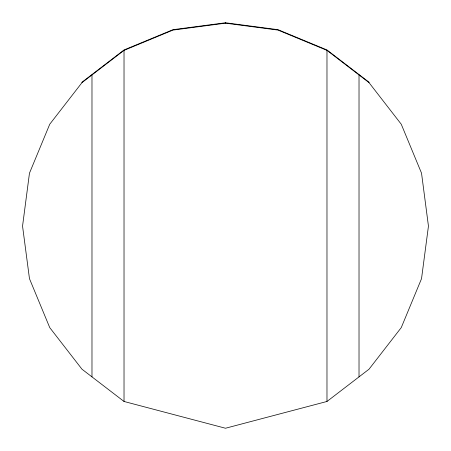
<?xml version="1.0" encoding="UTF-8"?>
<svg xmlns="http://www.w3.org/2000/svg" width="451" height="451" viewBox="0 0 451 451"><rect width="100%" height="100%" fill="white"/><g stroke="black" fill="none" stroke-linecap="round" stroke-linejoin="round"><path stroke-width="0.68" d="M81.992 82.623L49.74 124.234L29.467 173.184L22.55 226.131L29.467 278.656L49.74 327.606L81.992 369.217L124.025 401.469L225.5 428.241L326.975 401.469L369.008 369.217L401.26 327.606L421.533 278.656L428.45 226.131L421.533 173.184L401.26 124.234L369.008 82.623L326.975 50.371L278.025 30.093L225.5 23.181L172.975 30.093L124.025 50.371L81.992 82.623L81.992 82.2L124.025 49.948L172.975 29.676L225.5 22.759L278.025 29.676L326.975 49.948L369.008 82.2L369.008 82.623M359.019 74.956L359.019 376.878M326.975 50.371L326.975 401.469M225.5 22.759L225.5 23.181M124.025 50.371L124.025 401.469M91.981 74.956L91.981 376.878"/></g></svg>
